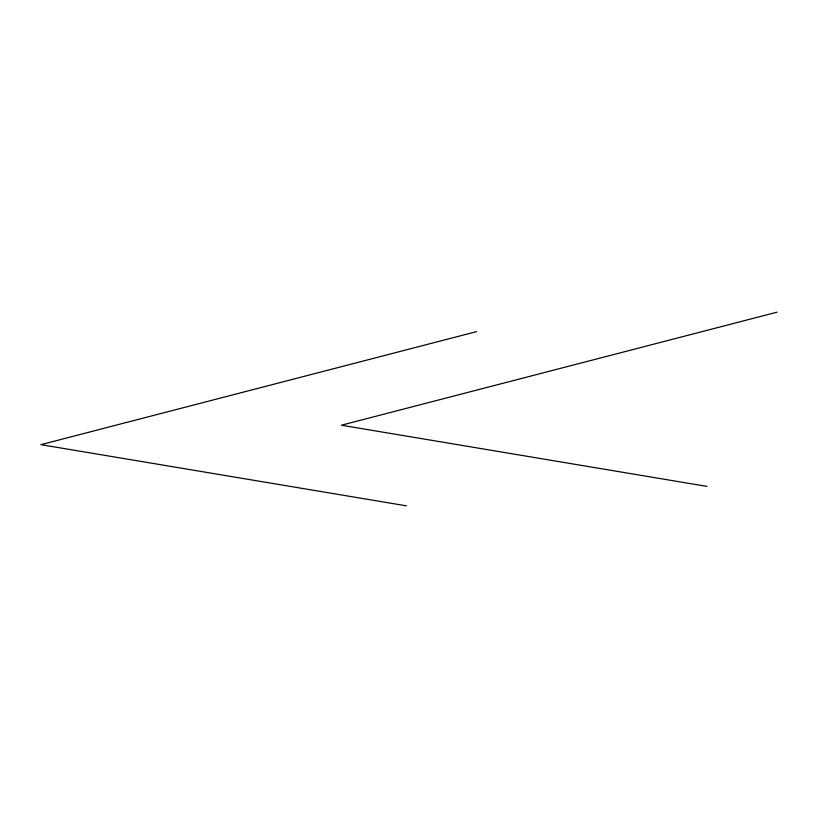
<?xml version="1.0" encoding="UTF-8"?>
<svg xmlns="http://www.w3.org/2000/svg" width="818" height="818" viewBox="0 0 818 818"><rect width="100%" height="100%" fill="white"/><g stroke="black" fill="none" stroke-linecap="round" stroke-linejoin="round"><path stroke-width="1.23" d="M476.618 331.607L40.9 444.665L406.454 505.841M777.1 312.159L341.382 425.207L706.936 486.393"/></g></svg>
